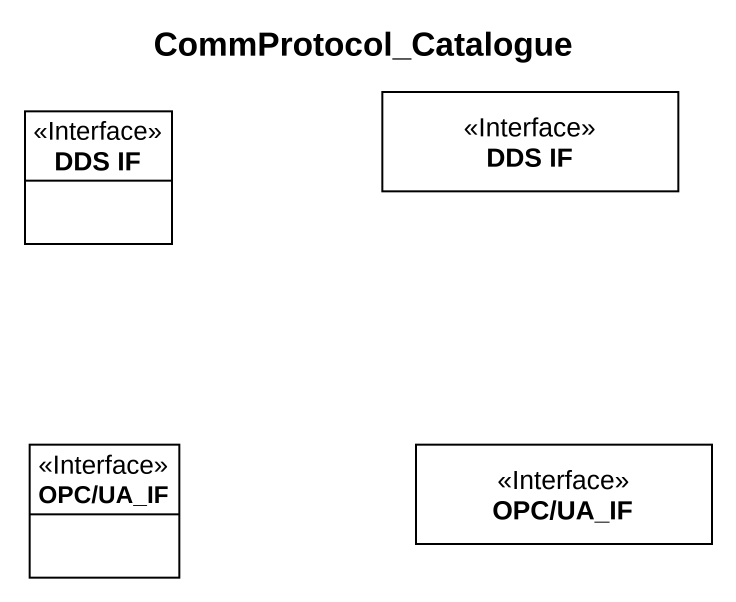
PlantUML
@startuml
title CommProtocol_Catalogue
hide circle
hide empty members
class "DDS IF" as DDS_IF <<Interface>>
class "DDS IF" as DDS_IF_2 <<Interface>>
class "OPC/UA_IF" as OPC_UA_IF <<Interface>>
class "OPC/UA_IF" as OPC_UA_IF_2 <<Interface>>
@enduml
